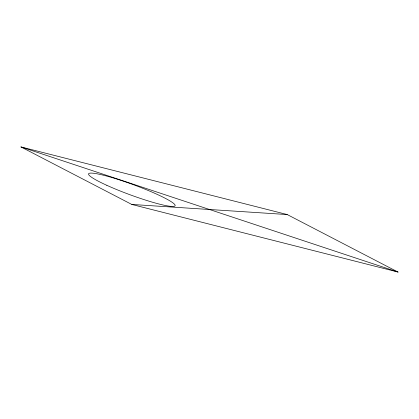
<?xml version="1.0" encoding="UTF-8"?>
<svg xmlns="http://www.w3.org/2000/svg" width="419" height="419" viewBox="0 0 419 419"><rect width="100%" height="100%" fill="white"/><g stroke="black" fill="none" stroke-linecap="round" stroke-linejoin="round"><path stroke-width="0.63" d="M131.786 204.446L287.214 214.554L398.05 272.067L131.786 204.446L20.95 146.933L287.214 214.554M20.95 146.933L398.05 272.067M106.861 185.334A46.106 5.3 20.2 0 0 174.969 205.923A46.106 5.3 20.2 0 0 113.69 178.075A46.106 5.3 20.2 0 0 106.861 185.334"/></g></svg>
